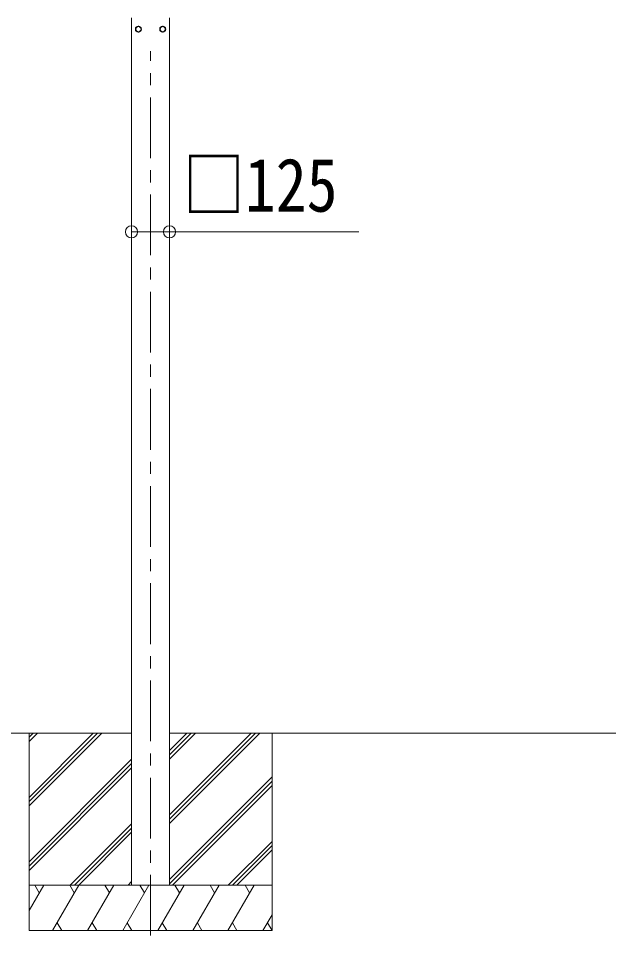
# Model space of a CAD drawing. Units: millimetres at full size, sheet at 1:40; details may follow other scales. Extents: x -11243 to 11243, y -7760 to 7760.
# Drawn here: x -6800 to -4856, y -4846 to -1826 of the extents above; entities that cross this region are included whole.
import ezdxf
from ezdxf.enums import TextEntityAlignment as Align

# ---------------------------------------------------------------- set-up
doc = ezdxf.new("R2010")
doc.units = ezdxf.units.MM
doc.header["$LTSCALE"] = 40
doc.header["$PDMODE"] = 32
doc.header["$PDSIZE"] = 40
doc.linetypes.add('CHAIN1', pattern=[8, 5, -1, 1, -1])
doc.layers.add('0-3_ELV2', color=7, linetype='Continuous', lineweight=9)
doc.styles.add('ＭＳ ゴシック', font='')
doc.styles.get('ＭＳ ゴシック').set_extended_font_data('MS Gothic')

msp = doc.modelspace()

# ---------------------------------------------------------------- linework, layer by layer
at = {"layer": '0-3_ELV2', "color": 4}
for p, q in [((-6427.05, -1824.56), (-6427.05, -4679.56)), ((-6302.05, -4679.56), (-6302.05, -1824.56)), ((-6395.95, -1861.31), (-6396.05, -1861.31)), ((-6395.95, -1861.81), (-6396.05, -1861.81)), ((-6333.15, -1861.31), (-6333.05, -1861.31)), ((-6333.15, -1861.81), (-6333.05, -1861.81))]:
    msp.add_line(p, q, dxfattribs=at)
at = {"layer": '0-3_ELV2', "color": 5, "linetype": 'CHAIN1'}
msp.add_line((-6364.55, -4846.08), (-6364.55, -1933.99), dxfattribs=at)
at = {"layer": '0-3_ELV2', "color": 6}
for q in [(-6427.05, -2528.55), (-5678.58, -2528.55)]:
    msp.add_line((-6302.05, -2528.55), q, dxfattribs=at)
at = {"layer": '0-3_ELV2'}
for p, q in [((-6427.05, -4179.56), (-7788.15, -4179.56)), ((-6764.55, -4179.56), (-6764.55, -4829.56)), ((-6764.55, -4390.79), (-6553.32, -4179.56)), ((-6764.55, -4404.93), (-6539.18, -4179.56)), ((-6764.55, -4419.07), (-6525.04, -4179.56)), ((-6764.55, -4206.94), (-6737.17, -4179.56)), ((-6764.55, -4192.8), (-6751.31, -4179.56)), ((-3554.05, -4179.56), (-6302.05, -4179.56)), ((-6302.05, -4477.07), (-6004.54, -4179.56)), ((-6302.05, -4448.79), (-6032.82, -4179.56)), ((-6302.05, -4462.93), (-6018.68, -4179.56)), ((-6302.05, -4264.94), (-6216.67, -4179.56)), ((-6302.05, -4250.8), (-6230.81, -4179.56)), ((-6302.05, -4236.66), (-6244.95, -4179.56)), ((-5964.55, -4179.56), (-5964.55, -4829.56)), ((-6764.55, -4602.92), (-6427.05, -4265.42)), ((-6764.55, -4617.06), (-6427.05, -4279.56)), ((-6764.55, -4631.2), (-6427.05, -4293.71)), ((-6302.05, -4660.92), (-5964.55, -4323.42)), ((-6302.05, -4675.06), (-5964.55, -4337.56)), ((-6292.41, -4679.56), (-5964.55, -4351.71)), ((-6629.06, -4679.56), (-6427.05, -4477.55)), ((-6614.92, -4679.56), (-6427.05, -4491.7)), ((-6600.78, -4679.56), (-6427.05, -4505.84)), ((-6108.56, -4679.56), (-5964.55, -4535.55)), ((-6094.42, -4679.56), (-5964.55, -4549.7)), ((-6080.28, -4679.56), (-5964.55, -4563.84)), ((-5964.55, -4679.56), (-6764.55, -4679.56)), ((-6764.55, -4763.39), (-6716.15, -4679.56)), ((-6731.15, -4705.54), (-6746.15, -4679.56)), ((-6687.28, -4829.56), (-6600.68, -4679.56)), ((-6615.68, -4705.54), (-6630.69, -4679.56)), ((-6571.81, -4829.56), (-6485.21, -4679.56)), ((-6500.21, -4705.54), (-6515.21, -4679.56)), ((-6456.34, -4829.56), (-6369.74, -4679.56)), ((-6438.64, -4679.56), (-6427.05, -4667.97)), ((-6384.74, -4705.54), (-6399.74, -4679.56)), ((-6340.87, -4829.56), (-6254.27, -4679.56)), ((-6269.27, -4705.54), (-6284.27, -4679.56)), ((-6225.4, -4829.56), (-6138.8, -4679.56)), ((-6168.8, -4679.56), (-6153.8, -4705.54)), ((-6109.93, -4829.56), (-6023.33, -4679.56)), ((-6038.33, -4705.54), (-6053.33, -4679.56)), ((-5994.46, -4829.56), (-5964.55, -4777.75)), ((-6764.55, -4829.56), (-5964.55, -4829.56)), ((-6672.29, -4803.58), (-6657.29, -4829.56)), ((-6556.82, -4803.58), (-6541.82, -4829.56)), ((-6441.35, -4803.58), (-6426.35, -4829.56)), ((-6325.88, -4803.58), (-6310.88, -4829.56)), ((-6210.41, -4803.58), (-6195.41, -4829.56)), ((-6094.94, -4803.58), (-6079.94, -4829.56)), ((-5979.46, -4803.58), (-5964.55, -4829.41))]:
    msp.add_line(p, q, dxfattribs=at)
at = {"layer": '0-3_ELV2', "color": 4}
for points in [[(-6404.55, -1851.75), (-6413.05, -1856.65), (-6413.05, -1866.47), (-6404.55, -1871.38), (-6396.05, -1866.47), (-6396.05, -1856.65)], [(-6324.55, -1851.75), (-6316.05, -1856.65), (-6316.05, -1866.47), (-6324.55, -1871.38), (-6333.05, -1866.47), (-6333.05, -1856.65)]]:
    msp.add_lwpolyline(points, close=True, dxfattribs=at)
for centre, radius in [((-6404.55, -1861.56), 10), ((-6404.55, -1861.56), 8.5), ((-6324.55, -1861.56), 10), ((-6324.55, -1861.56), 8.5)]:
    msp.add_circle(centre, radius, dxfattribs=at)
for centre, start, end in [((-6404.55, -1861.56), 171.25399, 188.74601), ((-6404.55, -1861.56), 111.25399, 128.74601), ((-6404.55, -1861.56), 231.25399, 248.74601), ((-6404.55, -1861.56), 51.25399, 68.74601), ((-6404.55, -1861.56), 291.25399, 308.74601), ((-6404.55, -1861.56), 1.66581, 8.74601), ((-6404.55, -1861.56), 351.25399, 358.33419), ((-6324.55, -1861.56), 171.25399, 178.33419), ((-6324.55, -1861.56), 181.66581, 188.74601), ((-6324.55, -1861.56), 111.25399, 128.74601), ((-6324.55, -1861.56), 231.25399, 248.74601), ((-6324.55, -1861.56), 51.25399, 68.74601), ((-6324.55, -1861.56), 291.25399, 308.74601), ((-6324.55, -1861.56), 351.25399, 8.74601)]:
    msp.add_arc(centre, 8.6, start, end, dxfattribs=at)
at = {"layer": '0-3_ELV2', "color": 6}
for p in [(-6427.05, -2528.55), (-6302.05, -2528.55)]:
    msp.add_point(p, dxfattribs=at)

# ---------------------------------------------------------------- texts
at = {"layer": '0-3_ELV2', "style": 'ＭＳ ゴシック', "width": 0.85}
msp.add_text('□125', height=176, dxfattribs=at).set_placement((-6258.13, -2515.18), align=Align.BOTTOM_LEFT)

doc.saveas('drawing.dxf')
